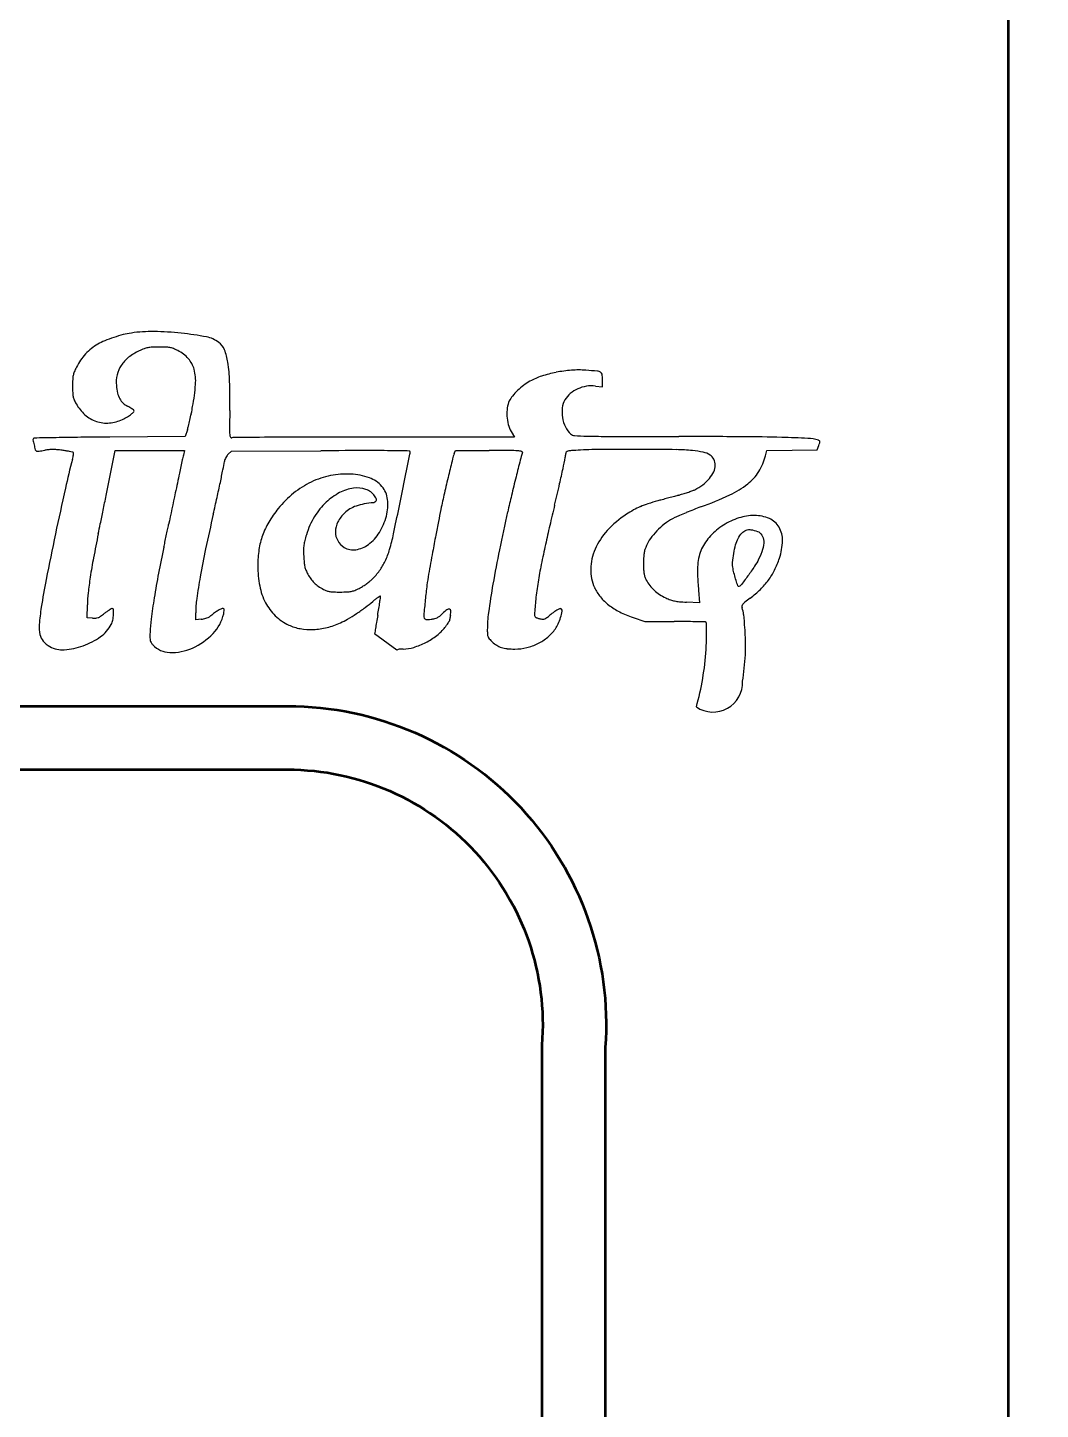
# Model space of a CAD drawing. Header units: millimetres. Extents: x 35877 to 3066687, y -650199 to -40525.
# Drawn here: x 144709.03 to 144725, y -179762.84 to -179741.06 of the extents above; entities that cross this region are included whole.
import ezdxf

# ---------------------------------------------------------------- set-up
doc = ezdxf.new("R2010")
doc.units = ezdxf.units.MM
doc.header["$MEASUREMENT"] = 0
doc.layers.add('A8_FURNITURE', color=32, linetype='Continuous', lineweight=30)

msp = doc.modelspace()

# ---------------------------------------------------------------- linework, layer by layer
at = {"transparency": 33554687}
for p, q in [((144717.9842, -179746.7111), (144718.0953, -179746.7226)), ((144718.0953, -179746.7226), (144718.0953, -179746.6092)), ((144711.5196, -179747.5054), (144710.3287, -179747.515)), ((144711.5539, -179747.3992), (144711.5196, -179747.5054)), ((144716.7064, -179747.515), (144714.4992, -179747.5153)), ((144716.654, -179747.4255), (144716.7064, -179747.515)), ((144710.3158, -179748.2247), (144710.417, -179747.7275)), ((144710.417, -179747.7275), (144710.9614, -179747.7275)), ((144710.9614, -179747.7275), (144711.5058, -179747.7275)), ((144711.5058, -179747.7275), (144711.4894, -179747.7999)), ((144712.1973, -179747.7837), (144712.2469, -179747.7371)), ((144712.2469, -179747.7371), (144713.6551, -179747.731)), ((144715.7589, -179747.7746), (144715.7769, -179747.7275)), ((144715.7769, -179747.7275), (144716.3097, -179747.7275)), ((144720.6637, -179747.8099), (144720.6843, -179747.7282)), ((144720.6843, -179747.7282), (144721.0825, -179747.723)), ((144721.0825, -179747.723), (144721.4806, -179747.7178)), ((144721.4806, -179747.7178), (144721.5054, -179747.6463)), ((144719.6087, -179749.9271), (144719.6255, -179750.1279)), ((144709.9746, -179750.3635), (144709.9771, -179750.1607)), ((144719.6255, -179750.1279), (144719.421, -179750.1175)), ((144710.0582, -179750.3695), (144709.9746, -179750.3635)), ((144711.6837, -179750.3975), (144711.6841, -179750.284)), ((144711.7704, -179750.3877), (144711.6837, -179750.3975)), ((144718.5764, -179750.3588), (144718.7615, -179750.4215)), ((144718.7615, -179750.4215), (144719.225, -179750.4229))]:
    msp.add_line(p, q, dxfattribs=at)
at = {"linetype": 'Continuous', "transparency": 33554687}
msp.add_line((144714.8525, -179750.8757), (144714.5034, -179750.6165), dxfattribs=at)
at = {"transparency": 33554687}
msp.add_lwpolyline([(144720.5364, -179749.0014, -0.165578), (144720.6066, -179749.0594, -0.126809), (144720.6361, -179749.1552, -0.086433), (144720.6196, -179749.2854, -0.042244), (144720.5569, -179749.4411, -0.030353), (144720.492, -179749.5524, -0.010828), (144720.3865, -179749.7034, -0.004165), (144720.2729, -179749.8558, -0.234744), (144720.2422, -179749.8711, -0.321391), (144720.23, -179749.8623, -0.004802), (144720.201, -179749.7742, -0.012477), (144720.1735, -179749.6795, -0.014928), (144720.1525, -179749.5889, -0.067594), (144720.1463, -179749.4906, -0.024239), (144720.1632, -179749.3509, -0.024499), (144720.194, -179749.2118, -0.057984), (144720.2335, -179749.1134, -0.055252), (144720.2931, -179749.028, -0.124944), (144720.3576, -179748.9835, -0.124914), (144720.4355, -179748.9753, -0.055211)], format="xyb", close=True, dxfattribs=at)
for centre, radius, start, end in [((144710.5318, -179746.7356), 0.7878, 119.77569, 128.7045), ((144710.61, -179746.8723), 0.9453, 112.35689, 119.7757), ((144711.0873, -179748.0327), 2.2, 108.4108, 112.35694), ((144711.1037, -179748.0821), 2.252, 104.48237, 108.41087), ((144710.8422, -179747.0697), 1.2064, 98.21448, 104.48245), ((144710.9925, -179748.1106), 2.2581, 89.1273, 98.21446), ((144710.9552, -179750.5562), 4.704, 83.87876, 89.12728), ((144710.9262, -179750.8273), 4.9767, 79.25697, 83.87874), ((144711.7657, -179746.4022), 0.4727, 53.25474, 79.25687), ((144711.8896, -179746.2363), 0.2655, 21.38077, 53.25471), ((144710.5852, -179746.7982), 0.8703, 137.11535, 145.44227), ((144710.5726, -179746.7866), 0.8531, 128.70449, 137.1154), ((144710.9585, -179746.6805), 0.5363, 128.17799, 146.73349), ((144711.14, -179746.9114), 0.8301, 114.80083, 128.17793), ((144711.2939, -179747.2444), 1.1969, 110.75198, 114.80077), ((144711.0007, -179746.4706), 0.3694, 101.0315, 110.75197), ((144711.0198, -179746.5688), 0.4694, 92.71447, 101.03154), ((144711.123, -179748.7438), 2.6469, 90.4023, 92.71445), ((144711.1256, -179749.116), 3.0191, 88.33689, 90.40223), ((144711.2014, -179746.5026), 0.4046, 79.24607, 88.33689), ((144711.2235, -179746.3866), 0.2865, 67.82006, 79.24613), ((144710.9626, -179747.0266), 0.9777, 63.23885, 67.82007), ((144711.1466, -179746.6617), 0.5689, 42.10715, 63.23894), ((144711.241, -179746.4902), 0.9621, 9.14894, 21.38074), ((144710.0685, -179746.6119), 0.3222, 157.74725, 168.3552), ((144710.8925, -179746.9491), 1.2125, 153.78901, 157.74729), ((144710.5829, -179746.7967), 0.8675, 145.44222, 153.78905), ((144710.9036, -179746.6445), 0.4707, 146.73356, 166.72431), ((144711.2688, -179746.5512), 0.4042, 14.80724, 42.10716), ((144710.9642, -179746.6317), 0.7193, 355.71625, 14.80716), ((144709.974, -179746.6943), 2.2454, 1.46364, 9.14894), ((144717.7389, -179748.3927), 1.9338, 101.14833, 108.14426), ((144717.7611, -179748.5054), 2.0487, 94.31085, 101.14833), ((144717.7229, -179747.9982), 1.54, 85.84225, 94.31084), ((144717.1935, -179755.2808), 8.8418, 84.67108, 85.8422), ((144718.0026, -179746.6063), 0.1296, 60.59764, 84.67103), ((144718.0436, -179746.5335), 0.0462, 8.33074, 60.59761), ((144712.1737, -179746.7132), 2.4308, 177.57808, 180), ((144712.4216, -179746.7132), 2.6787, 179.99997, 182.18631), ((144710.1431, -179746.6273), 0.3984, 168.35522, 177.57807), ((144710.9551, -179746.6567), 0.5236, 166.72435, 185.18125), ((144711.2651, -179746.6286), 0.8349, 185.18124, 193.35731), ((144708.4445, -179746.443), 3.246, 349.4776, 355.71625), ((144700.7804, -179746.9292), 11.442, 359.16463, 1.46372), ((144717.5085, -179747.5684), 1.0875, 127.10459, 133.72957), ((144717.3728, -179747.3891), 0.8626, 119.22266, 127.10459), ((144717.4626, -179747.5495), 1.0465, 108.14427, 119.22259), ((144717.9271, -179747.2482), 0.5399, 99.1594, 114.35165), ((144717.928, -179747.2537), 0.5455, 84.08311, 99.15945), ((144717.5272, -179746.6092), 0.5681, 359.99998, 8.33078), ((144710.1152, -179746.8012), 0.3706, 182.1863, 191.59105), ((144709.9997, -179746.8249), 0.2527, 191.59102, 203.68683), ((144710.4685, -179746.6193), 0.7647, 203.68681, 208.98573), ((144710.815, -179746.7354), 0.3723, 193.35728, 208.30971), ((144710.7335, -179746.7793), 0.2797, 208.30962, 225.94908), ((144716.9811, -179747.1187), 0.3938, 140.59231, 154.1688), ((144717.4353, -179747.4919), 0.9816, 133.72949, 140.59239), ((144717.7668, -179747.0884), 0.3081, 148.8119, 173.55873), ((144717.8461, -179747.1364), 0.4008, 130.1218, 148.81185), ((144717.9118, -179747.2143), 0.5027, 114.35162, 130.12176), ((144710.3789, -179746.6689), 0.6622, 208.98566, 228.28116), ((144710.746, -179746.7664), 0.2977, 225.94899, 242.78241), ((144710.0901, -179748.0417), 1.1364, 60.74296, 62.7824), ((144710.2644, -179747.7306), 0.7797, 58.03822, 60.74291), ((144710.4602, -179746.8902), 0.3368, 308.34347, 317.59309), ((144710.2394, -179747.7707), 0.8271, 55.92317, 58.03825), ((144710.6868, -179747.1093), 0.0285, 31.71747, 55.92322), ((144710.6947, -179747.1044), 0.0192, 317.59306, 31.71746), ((144706.0062, -179745.9869), 5.7267, 347.27246, 348.36337), ((144706.1625, -179746.0191), 5.567, 348.36336, 349.47764), ((144772.4651, -179747.9743), 60.2503, 179.1647, 179.438574), ((144717.272, -179747.1463), 0.6838, 172.22121, 183.26889), ((144716.946, -179747.1017), 0.3548, 154.16878, 172.22123), ((144718.0122, -179747.1161), 0.5551, 173.55875, 189.48581), ((144710.2873, -179746.7717), 0.5245, 228.2811, 251.25984), ((144710.2815, -179746.7887), 0.5066, 251.25978, 274.70445), ((144710.2745, -179746.7039), 0.5916, 274.70437, 295.57503), ((144710.0704, -179746.2774), 1.0645, 295.57503, 300.33219), ((144710.3401, -179746.7384), 0.5304, 300.33221, 308.34348), ((144710.7595, -179747.1425), 0.8348, 342.09916, 346.19698), ((144706.6201, -179746.1256), 5.0973, 346.19697, 347.27252), ((144717.2885, -179747.1453), 0.7004, 183.2688, 194.21313), ((144717.0131, -179747.2151), 0.4163, 194.21315, 210.37192), ((144718.026, -179747.1138), 0.569, 189.48576, 205.22807), ((144717.8276, -179747.2073), 0.3497, 205.22807, 227.89616), ((144709.1423, -179747.5535), 0.0236, 135.0338, 190.85274), ((144711.034, -179747.1908), 1.9497, 190.85275, 193.24007), ((144709.1378, -179747.5489), 0.0172, 91.06949, 135.03387), ((144720.7742, -180370.8436), 623.4205, 91.0376862, 91.0695427), ((144710.6121, -179809.8066), 62.2914, 90.681503, 91.037653), ((144711.309, -179868.4165), 120.9055, 90.464597, 90.681404), ((144713.3185, -179747.3948), 1.1009, 179.43858, 184.28347), ((144712.3253, -179747.4692), 0.1049, 184.28336, 206.61211), ((144712.2485, -179747.5077), 0.019, 206.61208, 285.0731), ((144712.2857, -179747.6456), 0.1239, 90.29029, 105.07315), ((144722.486, -181760.138), 2012.6421, 90.2720662, 90.2904009), ((144714.1247, -179999.3272), 251.8115, 90.10796, 90.272055), ((144714.5567, -180228.8035), 481.2882, 90.006841, 90.107911), ((144717.6589, -179747.394), 0.0981, 227.89616, 266.30099), ((144717.9623, -179742.7009), 4.8009, 266.30102, 268.64571), ((144718.2534, -179730.3842), 17.1211, 268.64579, 269.86595), ((144720.1556, -178917.1725), 830.335, 269.8659817, 269.9409246), ((144719.0959, -179944.906), 197.399, 89.6494, 89.94092), ((144720.1167, -179778.096), 30.5859, 88.4934, 89.64939), ((144720.4522, -179765.337), 17.8225, 87.16913, 88.49334), ((144721.2984, -179748.2233), 0.6879, 73.1667, 87.16907), ((144721.4828, -179747.6141), 0.0514, 52.60252, 73.16676), ((144721.5038, -179747.5867), 0.0169, 5.42452, 52.60259), ((144721.4684, -179747.59), 0.0524, 343.60148, 5.42456), ((144710.784, -179747.2497), 1.6929, 193.24014, 195.965), ((144709.1923, -179747.705), 0.0374, 195.96504, 238.28246), ((144709.1818, -179747.722), 0.0174, 238.28256, 273.81056), ((144709.1144, -179746.7101), 1.0315, 273.81059, 275.71368), ((144709.1339, -179746.9048), 0.8358, 275.7136, 278.55212), ((144709.0576, -179746.3971), 1.3493, 278.5521, 280.53494), ((144709.444, -179748.4751), 0.7643, 95.64951, 100.53495), ((144709.4297, -179748.33), 0.6186, 89.92414, 95.64955), ((144709.4295, -179748.4624), 0.7509, 84.79891, 89.9242), ((144709.3482, -179749.3552), 1.6474, 81.95064, 84.79901), ((144709.0921, -179751.1662), 3.4764, 80.92782, 81.95066), ((144709.298, -179749.8769), 2.1708, 79.47221, 80.92774), ((144709.1295, -179750.7837), 3.0931, 78.61418, 79.47223), ((144709.7328, -179747.7875), 0.0368, 58.28251, 78.61415), ((144709.3979, -179747.7579), 0.3595, 348.76005, 354.39315), ((144709.7467, -179747.7651), 0.0105, 359.366, 58.28262), ((144709.4364, -179747.7617), 0.3208, 354.39309, 359.36604), ((144716.8324, -179749.0134), 5.4791, 167.2039, 168.00856), ((144712.299, -179747.8919), 0.1485, 133.21929, 144.95054), ((144715.0263, -180065.759), 318.0309, 90.109296, 90.247035), ((144714.4645, -179771.2477), 23.5191, 89.18435, 90.10932), ((144714.3326, -179780.5136), 32.7859, 88.74964, 89.1844), ((144103.9654, -179624.4873), 623.4091, 348.5538096, 348.5927708), ((144715.0477, -179747.7511), 0.0156, 0.00003, 88.74965), ((144714.8877, -179747.7511), 0.1756, 348.59284, 359.99994), ((144716.4576, -179748.0403), 0.7474, 159.18319, 166.107), ((144716.3098, -179817.7717), 70.0442, 89.731192, 90.000023), ((144716.6287, -179749.7864), 2.0582, 86.29918, 89.73117), ((144716.7393, -179748.0776), 0.3459, 76.32218, 86.29909), ((144719.2491, -179748.5026), 2.528, 162.94667, 165.72904), ((144716.8174, -179747.7567), 0.0155, 342.94667, 76.32215), ((144717.1712, -179747.7713), 0.3444, 348.70221, 359.57177), ((144717.5479, -179747.7741), 0.0323, 134.36771, 179.57174), ((144717.5617, -179747.7882), 0.0521, 102.73031, 134.36776), ((144717.6285, -179748.0841), 0.3553, 93.79647, 102.73031), ((144718.3753, -179759.3371), 11.6331, 93.07777, 93.79649), ((144718.1537, -179755.2156), 7.5057, 90.41046, 93.0778), ((144718.4763, -179800.2565), 52.5477, 89.77606, 90.41044), ((144718.4238, -179813.676), 65.9673, 89.270413, 89.77599), ((144719.2262, -179750.6657), 2.9519, 84.44541, 89.27038), ((144719.3679, -179749.208), 1.4874, 77.77447, 84.44548), ((144719.6134, -179748.0754), 0.3285, 57.31057, 77.77454), ((144719.7007, -179747.9393), 0.1667, 26.14889, 57.31066), ((144720.6284, -179747.3428), 0.928, 340.91344, 343.60163), ((144720.573, -179750.7618), 11.2118, 165.03974, 167.43439), ((144709.1369, -179747.706), 0.6256, 345.0398, 348.76003), ((144923.3219, -179792.8716), 216.575, 168.008624, 168.065461), ((144708.6944, -179747.3489), 3.4861, 348.72874, 350.91187), ((144712.2951, -179747.9249), 0.1604, 159.79094, 170.9118), ((144712.4036, -179747.9648), 0.276, 152.38396, 159.79087), ((144712.4011, -179747.9635), 0.2732, 144.95054, 152.38401), ((144750.03, -179756.3442), 35.3316, 166.107, 166.5397), ((144762.9951, -179759.6297), 47.667, 165.72905, 166.05724), ((144702.3631, -179744.7652), 15.4548, 346.96969, 347.87473), ((144705.533, -179745.4462), 12.2126, 347.87465, 348.70223), ((144719.6331, -179747.9587), 0.2388, 334.54377, 0.00005), ((144719.6612, -179747.9587), 0.2107, 360, 26.14894), ((144719.8036, -179747.5922), 0.8872, 328.17596, 345.79582), ((144506.3568, -179706.7319), 208.1368, 348.440789, 348.500835), ((145026.7896, -179814.7408), 322.3286, 168.065472, 168.121851), ((144689.4072, -179743.4445), 23.1648, 347.47626, 348.07993), ((144694.5344, -179744.5268), 17.9246, 348.07992, 348.72874), ((144714.1052, -179749.4826), 1.394, 115.45869, 129.05938), ((144714.0698, -179749.4082), 1.3116, 101.40784, 115.45862), ((144714.0582, -179749.3512), 1.2534, 86.87051, 101.40777), ((144714.0682, -179749.1689), 1.0709, 70.77509, 86.87046), ((144714.2701, -179748.5901), 0.4578, 40.40945, 70.77511), ((144613.2266, -179727.5997), 103.8139, 348.314075, 348.553801), ((144738.4134, -179753.5639), 23.3869, 166.53968, 167.24488), ((144755.7135, -179757.8219), 40.1643, 166.05732, 166.48245), ((144719.2905, -179747.7622), 0.6365, 307.26258, 320.20453), ((144719.3841, -179747.8401), 0.5147, 320.2045, 334.54385), ((144719.914, -179747.6607), 0.7573, 308.33585, 328.17602), ((144772.0963, -179762.2463), 63.9995, 167.434334, 168.094151), ((144431.1664, -179691.3532), 284.8838, 348.393331, 348.440772), ((146665.4855, -180159.4182), 1996.8813, 168.1217746, 168.1364423), ((144714.2479, -179749.6585), 1.6205, 129.05935, 141.20796), ((144714.4383, -179749.2965), 1.0274, 118.22795, 132.81429), ((144714.2549, -179748.9549), 0.6397, 97.42777, 118.22797), ((144714.2275, -179748.7443), 0.4274, 71.21595, 97.42779), ((144714.2742, -179748.6069), 0.2822, 35.45326, 71.21591), ((144714.1358, -179748.7054), 0.4521, 30.82169, 35.45331), ((144714.3242, -179748.544), 0.3868, 6.70476, 40.40946), ((144730.7979, -179751.84), 15.5787, 167.24477, 168.20091), ((144741.6117, -179754.4317), 25.6607, 166.48255, 167.07728), ((144658.6147, -179734.6407), 60.3595, 346.641035, 346.969683), ((145124.8428, -181231.5316), 1537.5485, 105.2967843, 105.3002221), ((144963.1335, -180640.2932), 924.5943, 105.2917167, 105.2967588), ((144718.623, -179746.0052), 2.5176, 285.29174, 287.05367), ((144718.5104, -179745.6382), 2.9014, 287.05363, 288.63772), ((144718.6095, -179745.9319), 2.5915, 288.63767, 290.22909), ((144719.3112, -179747.8362), 0.562, 290.22905, 295.17611), ((144719.2537, -179747.7138), 0.6972, 295.17614, 307.26258), ((144717.3319, -179742.3829), 6.6489, 290.33696, 294.6199), ((144719.5252, -179747.169), 1.3841, 294.61989, 308.33592), ((144453.7248, -179695.9862), 261.8546, 348.345355, 348.393254), ((144677.8224, -179740.8712), 35.0319, 347.03355, 347.47633), ((144714.4646, -179749.8326), 1.8985, 141.20794, 149.07065), ((144714.4909, -179749.3378), 1.0943, 140.96779, 148.70413), ((144714.4335, -179749.2912), 1.0203, 132.81435, 140.96776), ((144714.3153, -179749.0001), 0.4057, 119.85549, 134.0307), ((144714.4119, -179749.1684), 0.5998, 109.28004, 119.85551), ((144714.485, -179749.3772), 0.8211, 100.34116, 109.28004), ((144714.6255, -179750.1473), 1.6038, 94.92496, 100.34115), ((144714.4863, -179748.5314), 0.018, 274.92498, 297.19403), ((144714.4478, -179748.4565), 0.1022, 297.19396, 303.36345), ((144714.4366, -179748.4395), 0.1226, 303.36351, 309.34796), ((144714.4305, -179748.432), 0.1323, 309.34793, 315.00004), ((144714.5006, -179748.5021), 0.0331, 315.00003, 343.86717), ((144714.4585, -179748.5129), 0.0764, 13.56193, 30.82178), ((144714.5017, -179748.5025), 0.0319, 343.86711, 13.56192), ((144714.0146, -179748.5804), 0.6985, 345.04411, 6.7048), ((144624.5676, -179729.9454), 92.2329, 348.052123, 348.314079), ((144733.0403, -179752.3084), 17.8694, 168.20087, 168.82723), ((144955.3598, -179805.1107), 244.6384, 166.641071, 166.718993), ((144719.465, -179750.2536), 1.8163, 118.95717, 123.13677), ((144719.1527, -179749.6892), 1.1713, 113.15109, 118.95712), ((144719.2424, -179749.8989), 1.3993, 107.92267, 113.15104), ((144719.9024, -179751.9397), 3.5442, 105.31081, 107.92269), ((144867.489, -180291.0244), 562.4665, 105.30374, 105.310845), ((145109.6472, -181175.9815), 1479.9575, 105.3002748, 105.3037125), ((144722.3648, -179755.8749), 7.7516, 111.44136, 112.37367), ((144721.7917, -179754.4156), 6.1837, 110.33695, 111.44137), ((144635.1147, -179733.4004), 76.6462, 348.22568, 348.345313), ((144743.562, -179756.0078), 32.4278, 167.03364, 168.0182), ((144713.8518, -179749.4655), 1.1841, 149.07062, 160.26899), ((144714.5616, -179749.3808), 1.177, 148.70419, 156.15323), ((144714.2294, -179749.0129), 0.3439, 152.39175, 179.13817), ((144714.4283, -179749.1169), 0.5683, 134.0307, 152.39174), ((144713.739, -179748.5068), 0.9838, 328.54741, 345.0441), ((144743.6135, -179754.3967), 28.6469, 168.82728, 169.26708), ((144742.4347, -179754.6206), 26.5052, 167.07732, 168.40153), ((144719.3467, -179750.0723), 1.5998, 123.13682, 137.27436), ((144719.747, -179749.7648), 1.1077, 125.58761, 133.95137), ((144719.6341, -179749.6069), 0.9136, 115.92426, 125.58753), ((144720.0111, -179750.3825), 1.776, 113.31413, 115.92419), ((144722.0825, -179755.189), 7.0098, 112.3736, 113.31416), ((144720.5669, -179749.7954), 1.0555, 107.75934, 122.31373), ((144720.4941, -179749.5681), 0.8168, 90.12095, 107.75927), ((144720.4936, -179749.3349), 0.5837, 66.54625, 90.12086), ((144720.5954, -179749.1003), 0.3279, 30.26065, 66.54623), ((144773.3609, -179762.5128), 65.2919, 168.094193, 168.738196), ((144729.8155, -179753.1402), 20.09, 168.22569, 169.31728), ((144613.4339, -179728.2454), 99.9797, 347.919201, 347.976497), ((144614.7563, -179728.5271), 98.6277, 347.976535, 348.03406), ((144666.528, -179739.4994), 45.706, 348.03413, 348.13634), ((144713.833, -179749.4587), 1.1642, 160.26898, 171.5764), ((144715.1217, -179749.5861), 1.7744, 162.59209, 165.69023), ((144714.7926, -179749.4829), 1.4295, 156.15329, 162.5921), ((144714.1569, -179749.0118), 0.2713, 179.13817, 209.9543), ((144714.0065, -179748.6703), 0.6702, 306.55469, 328.54741), ((144711.4805, -179748.3367), 3.3955, 343.76784, 348.05215), ((144759.935, -179757.4903), 45.2591, 169.26715, 169.60955), ((144730.4916, -179752.0381), 13.592, 167.34338, 167.98418), ((144730.9629, -179752.144), 14.0751, 166.71909, 167.34338), ((144718.9483, -179749.7044), 1.0575, 137.27446, 156.55312), ((144719.4202, -179749.504), 0.6891, 142.50197, 154.26385), ((144719.7102, -179749.7265), 1.0546, 133.95143, 142.50195), ((144720.3763, -179749.6148), 0.7928, 136.91374, 154.92246), ((144720.5633, -179749.7898), 1.0489, 122.31373, 136.91377), ((144720.531, -179749.1378), 0.4024, 358.3088, 30.26074), ((144728.2524, -179752.936), 17.4635, 167.82533, 169.18872), ((144660.6721, -179738.3558), 51.6717, 347.82523, 347.91919), ((144725.3149, -179752.1353), 13.7743, 168.0183, 169.88519), ((144714.4409, -179749.5488), 1.7787, 171.57647, 179.80725), ((144713.9896, -179749.2928), 0.6053, 172.91067, 179.86378), ((144715.5589, -179749.2965), 2.1746, 179.86379, 182.54809), ((144713.9549, -179749.2884), 0.5702, 165.69015, 172.9107), ((144714.1806, -179748.9982), 0.2987, 209.95432, 238.62903), ((144714.1682, -179749.0185), 0.2749, 238.62907, 278.48947), ((144714.1439, -179748.8557), 0.4394, 278.48957, 306.55469), ((144713.5357, -179748.935), 1.255, 334.76242, 343.76789), ((144846.6905, -179773.3979), 133.4609, 169.609587, 169.762452), ((144733.428, -179752.772), 17.3106, 168.4015, 170.22369), ((144929.9451, -179794.4912), 217.5135, 167.984097, 168.068895), ((144718.7362, -179749.6124), 0.8263, 156.55321, 178.71374), ((144719.0773, -179749.3934), 0.3302, 159.03628, 169.30208), ((144719.6296, -179749.605), 0.9216, 154.26383, 159.03634), ((144720.2194, -179749.5414), 0.6196, 154.92247, 166.2907), ((144719.9811, -179749.1216), 0.9525, 341.52079, 358.30885), ((144718.8735, -179751.0761), 8.9551, 169.31727, 171.31432), ((144714.3188, -179749.5483), 1.6566, 179.80727, 190.92286), ((144715.7937, -179749.2861), 2.4096, 182.54809, 184.92875), ((144713.8679, -179749.4521), 0.4767, 184.92867, 192.84059), ((144713.8379, -179749.0775), 0.9208, 323.98138, 334.76245), ((144722.6222, -179750.6838), 5.6128, 168.06887, 170.95643), ((144721.5106, -179749.5146), 2.7678, 177.58703, 179.78345), ((144721.6433, -179749.5151), 2.9004, 179.78344, 181.78232), ((144719.2046, -179749.4174), 0.4596, 169.30206, 177.58709), ((144721.01, -179749.632), 1.4172, 175.63286, 182.36158), ((144720.3996, -179749.5854), 0.8051, 166.29079, 175.63284), ((144719.4659, -179748.9494), 1.4958, 333.71989, 341.52079), ((144718.6589, -179751.6202), 9.5159, 168.73823, 171.40717), ((144715.8881, -179750.62), 5.935, 171.31432, 173.73578), ((144725.18, -179752.3493), 14.3356, 169.18878, 170.76966), ((144720.7484, -179751.3206), 9.1357, 169.8852, 172.07246), ((144713.724, -179749.4849), 0.3291, 192.84049, 202.83502), ((144714.0487, -179749.3482), 0.6813, 202.83497, 208.6339), ((144714.0795, -179749.3314), 0.7164, 208.63393, 215.88309), ((144713.8733, -179749.4805), 0.462, 215.88319, 225.95388), ((144714.0583, -179749.3358), 0.5839, 308.61793, 314.22744), ((144713.7315, -179749.0002), 1.0523, 314.22747, 323.98134), ((144718.4396, -179750.2352), 3.1351, 169.7625, 172.91793), ((144718.5836, -179749.6089), 0.6736, 178.71377, 204.54076), ((144719.2375, -179749.59), 0.4934, 181.78235, 189.19247), ((144719.0234, -179749.6246), 0.2765, 189.19248, 199.81416), ((144719.1245, -179749.5882), 0.3841, 199.81423, 208.11757), ((144725.221, -179749.4583), 5.6319, 182.36154, 184.77429), ((144719.8381, -179749.1332), 1.0807, 323.76695, 333.71984), ((144711.9187, -179750.1843), 1.9417, 173.73581, 179.30524), ((144713.6398, -179749.6794), 0.9651, 190.92286, 207.58234), ((144713.8932, -179749.46), 0.4906, 225.95399, 235.68132), ((144714.1244, -179749.1213), 0.9006, 235.68142, 241.85435), ((144713.8687, -179749.5993), 0.3585, 241.85445, 250.5258), ((144713.8427, -179749.6729), 0.2805, 250.52588, 260.94835), ((144713.8781, -179749.4506), 0.5056, 260.9484, 268.19367), ((144713.9526, -179747.0891), 2.8683, 268.19368, 270.19899), ((144713.9526, -179747.0887), 2.8687, 270.19903, 272.34114), ((144714.0521, -179749.5223), 0.433, 272.3412, 280.99768), ((144714.0759, -179749.6451), 0.3079, 280.99769, 291.81717), ((144713.8438, -179749.0654), 0.9324, 291.8172, 296.55374), ((144713.9891, -179749.356), 0.6075, 296.55374, 302.01162), ((144713.6807, -179748.8627), 1.1893, 302.0116, 305.31321), ((144713.6835, -179748.8666), 1.1844, 305.31322, 308.61804), ((144725.8134, -179751.1512), 10.5656, 172.91801, 174.19477), ((144729.8239, -179752.151), 13.6535, 170.22366, 172.1263), ((144721.9504, -179750.5769), 4.9326, 170.95642, 174.13773), ((144718.5677, -179749.6162), 0.6562, 204.54078, 219.64678), ((144719.2996, -179749.4946), 0.5826, 208.11759, 218.12355), ((144719.3289, -179749.4716), 0.6198, 218.12355, 227.67541), ((144719.3588, -179749.4388), 0.6642, 227.67547, 236.88779), ((144719.3837, -179748.6727), 1.7281, 306.96597, 314.01525), ((144719.8058, -179749.1095), 1.1207, 314.01531, 323.76689), ((144713.584, -179750.8533), 4.3834, 171.40718, 175.00574), ((144722.8589, -179751.9721), 11.9841, 170.76968, 172.38173), ((144713.3459, -179750.2898), 1.6618, 172.07238, 179.79728), ((144713.486, -179749.7597), 0.7916, 207.58232, 226.22547), ((144713.1369, -179748.5468), 2.0545, 306.41231, 310.61322), ((144715.4161, -179751.2048), 1.4469, 128.31255, 130.61324), ((144714.9382, -179750.5999), 0.676, 124.24822, 128.31258), ((144714.9545, -179750.6237), 0.7048, 121.24451, 124.24824), ((144708.843, -179749.2929), 5.8016, 350.85445, 351.81198), ((144700.2298, -179748.0536), 14.5035, 351.81195, 352.14197), ((144714.5913, -179750.0252), 0.00476, 18.84696, 121.2444), ((144714.5694, -179750.0327), 0.0279, 352.142, 18.84705), ((144746.4726, -179753.2516), 31.3313, 174.1948, 174.63895), ((144726.0747, -179751.0004), 9.0786, 174.13768, 175.66791), ((144718.7105, -179749.4979), 0.8416, 219.64681, 232.18116), ((144718.8337, -179749.3391), 1.0426, 232.18116, 243.35757), ((144719.4314, -179749.3274), 0.7972, 236.88784, 244.92245), ((144719.4853, -179749.2124), 0.9242, 244.9224, 249.8713), ((144719.3241, -179749.6521), 0.4559, 249.8713, 258.26779), ((144719.3636, -179749.4619), 0.6501, 258.26781, 264.98736), ((144719.581, -179746.9838), 3.1378, 264.98735, 267.07836), ((144720.3463, -179750.1871), 0.054, 170.00158, 200.81682), ((144720.3488, -179750.1876), 0.0566, 140.24666, 170.00164), ((144720.4847, -179750.3005), 0.2333, 128.41971, 140.24674), ((144722.9162, -179753.3662), 4.1462, 126.96588, 128.4198), ((144710.0822, -179750.0359), 0.3345, 265.8859, 274.30665), ((144710.0976, -179750.2397), 0.1301, 274.30665, 291.35227), ((144710.0731, -179750.1772), 0.1972, 291.3523, 304.37009), ((144709.4651, -179749.2882), 1.2743, 304.37013, 307.64997), ((144711.0254, -179751.3106), 1.2801, 125.39029, 127.64996), ((144710.7744, -179750.9573), 0.8467, 122.31017, 125.39021), ((144710.811, -179751.0153), 0.9153, 119.95721, 122.31015), ((144710.0919, -179750.3355), 0.292, 332.97103, 347.48136), ((144710.3675, -179750.2457), 0.027, 90.00004, 119.95712), ((144710.3675, -179750.2395), 0.0208, 4.91075, 89.99998), ((144709.8352, -179750.2785), 0.555, 347.48128, 356.4538), ((144709.8808, -179750.2813), 0.5092, 356.45381, 4.91072), ((144712.9561, -179750.6476), 1.9931, 172.38174, 178.45619), ((144711.7318, -179750.0459), 0.344, 276.43096, 282.57572), ((144711.713, -179749.9615), 0.4305, 282.57569, 287.7697), ((144711.7271, -179750.0054), 0.3844, 287.76966, 293.10385), ((144711.8328, -179750.2532), 0.115, 293.1039, 306.20576), ((144721.2178, -179763.0734), 15.7733, 126.10979, 126.20582), ((144741.9437, -179791.4854), 50.9416, 126.06979, 126.10989), ((144744.4317, -179794.9009), 55.1671, 126.03019, 126.06984), ((144711.4766, -179750.1544), 0.6644, 316.34377, 347.33679), ((144734.9673, -179781.8886), 39.0769, 125.97896, 126.0303), ((144712.2306, -179750.5701), 0.3754, 120.92882, 125.97897), ((144712.2182, -179750.5495), 0.3513, 115.62133, 120.92872), ((144712.1948, -179750.5006), 0.2971, 110.21296, 115.62136), ((144712.1094, -179750.2687), 0.05, 90.00004, 110.21299), ((144712.1094, -179750.2591), 0.0404, 65.18866, 90.00004), ((144710.9887, -179750.0447), 1.1645, 347.33677, 349.68146), ((144712.1205, -179750.2352), 0.014, 10.75214, 65.18863), ((144712.0784, -179750.2431), 0.0568, 349.68148, 10.75214), ((144713.4948, -179749.7505), 0.8043, 226.22546, 244.64708), ((144713.4369, -179749.2923), 1.2662, 294.60224, 300.474), ((144712.491, -179747.6848), 3.1314, 300.47401, 303.45964), ((144712.4039, -179747.553), 3.2894, 303.45967, 306.41231), ((144769.6784, -179759.8147), 55.9368, 170.23314, 170.3475), ((144704.3649, -179748.572), 10.3373, 350.23316, 350.85447), ((144715.3736, -179750.3332), 0.0957, 174.63889, 200.99367), ((144715.3139, -179750.3562), 0.0317, 200.99354, 234.13851), ((144715.3204, -179750.3472), 0.0428, 234.13849, 260.60861), ((144715.3345, -179750.2618), 0.1294, 260.60871, 273.93511), ((144715.2702, -179749.3268), 1.0666, 273.93513, 276.7544), ((144715.3363, -179749.8849), 0.5045, 276.75438, 283.12769), ((144715.4091, -179750.1973), 0.1838, 283.12766, 296.66875), ((144715.4006, -179750.1803), 0.2028, 296.66871, 309.39978), ((144715.0853, -179749.7964), 0.6996, 309.39977, 314.46298), ((144716.12, -179750.8507), 0.7777, 127.80454, 134.46296), ((144715.6738, -179750.2756), 0.0498, 78.38812, 127.80461), ((144715.6662, -179750.4127), 0.0159, 326.61475, 355.89074), ((144715.762, -179750.4196), 0.0801, 170.21494, 175.89065), ((144720.0175, -179751.1535), 4.3984, 169.89474, 170.21491), ((144715.6786, -179750.2523), 0.026, 1.16852, 78.38811), ((144719.0485, -179750.9808), 3.4141, 169.40355, 169.89469), ((144720.7798, -179751.3047), 5.1755, 169.04401, 169.4036), ((144715.3754, -179750.2585), 0.3293, 349.04397, 1.16858), ((144718.3018, -179750.5576), 2.0217, 172.1263, 179.92171), ((144717.0688, -179750.3181), 0.0468, 175.66786, 239.32329), ((144717.0729, -179750.3112), 0.0549, 239.32318, 251.10472), ((144717.2233, -179749.8718), 0.5193, 251.10479, 253.36401), ((144717.2397, -179749.8168), 0.5768, 253.36389, 255.74983), ((144717.26, -179749.7369), 0.6592, 255.74978, 257.90839), ((144717.1543, -179750.2306), 0.1542, 257.90848, 271.01925), ((144717.1555, -179750.3021), 0.0828, 271.01928, 291.90312), ((144717.1313, -179750.2417), 0.1479, 291.90316, 306.32355), ((144716.6409, -179749.5748), 0.9756, 306.32361, 309.9027), ((144718.086, -179751.303), 1.2771, 126.13182, 129.90269), ((144717.6011, -179750.6387), 0.4546, 117.98245, 126.13175), ((144717.5028, -179750.4537), 0.2452, 107.37287, 117.98242), ((144716.5006, -179750.0631), 0.9802, 336.13724, 342.4888), ((144717.4361, -179750.2405), 0.0218, 45.00003, 107.37281), ((144716.2707, -179749.9906), 1.2213, 342.48878, 347.22646), ((144717.4244, -179750.2521), 0.0383, 347.22641, 45.00002), ((144719.1036, -179748.8012), 1.6444, 243.35755, 251.30152), ((144719.9075, -179750.354), 0.4154, 6.15552, 20.81673), ((144714.6354, -179750.9225), 5.7181, 3.99911, 6.15543), ((144709.7305, -179750.5166), 0.5152, 175.00578, 192.40236), ((144709.4528, -179750.5777), 0.2309, 192.40233, 221.63211), ((144709.8787, -179750.2267), 0.5314, 305.29723, 332.97102), ((144713.1504, -179750.6528), 2.1874, 178.4562, 180.6517), ((144711.2276, -179749.9168), 1.0085, 293.66937, 316.34381), ((144713.4473, -179749.8509), 0.6932, 244.64708, 260.33418), ((144713.4965, -179749.5618), 0.9864, 260.33419, 272.37629), ((144713.4917, -179749.4469), 1.1014, 272.37628, 283.77218), ((144713.4733, -179749.3718), 1.1788, 283.77209, 294.60232), ((144726.7683, -179752.5929), 12.4231, 170.44096, 170.84612), ((144744.1375, -179755.4708), 30.0291, 170.34743, 170.52963), ((144715.0851, -179750.1119), 0.6642, 307.18298, 322.63625), ((144713.9784, -179749.2669), 2.0566, 322.63617, 323.85725), ((144714.643, -179749.7523), 1.2337, 323.85717, 325.64774), ((144714.0759, -179749.3646), 1.9206, 325.64769, 326.61484), ((144717.3419, -179750.5563), 1.0618, 179.92174, 183.69559), ((144716.4033, -179750.6169), 0.1213, 183.69567, 202.31674), ((144716.777, -179750.127), 0.707, 309.98955, 324.58822), ((144716.9941, -179750.2814), 0.4405, 324.58818, 336.13725), ((144719.0065, -179818.5795), 68.1569, 89.665538, 89.81634), ((144719.1817, -179788.5739), 38.1508, 89.43272, 89.66557), ((144718.4702, -179860.4377), 110.0181, 89.362594, 89.432724), ((144719.6925, -179750.5735), 0.1471, 82.11754, 89.36258), ((144719.709, -179750.4539), 0.0264, 1.20682, 82.11755), ((144712.8489, -179750.5984), 6.888, 359.60968, 1.20684), ((144715.3127, -179750.8752), 5.0392, 1.38027, 3.99904), ((144709.5831, -179750.4619), 0.4052, 221.63209, 240.81972), ((144709.5849, -179750.4587), 0.4088, 240.81973, 273.96492), ((144709.5369, -179749.7667), 1.1025, 273.96494, 289.7759), ((144709.5202, -179749.7204), 1.1517, 289.77594, 305.2972), ((144711.1773, -179750.6752), 0.2142, 180.65171, 192.73838), ((144711.0717, -179750.6991), 0.106, 192.73835, 211.94692), ((144711.1781, -179750.6328), 0.2313, 211.94693, 222.66374), ((144711.2843, -179750.5349), 0.3758, 222.66371, 268.46092), ((144711.2967, -179750.0744), 0.8365, 268.46086, 293.66946), ((144714.9499, -179750.2797), 0.5758, 270.23022, 287.28769), ((144714.7708, -179749.704), 1.1788, 287.28771, 297.26874), ((144714.7603, -179749.6838), 1.2016, 297.26875, 307.18298), ((144716.395, -179750.6203), 0.1122, 202.31676, 221.96471), ((144716.934, -179750.1356), 0.8372, 221.96464, 226.4304), ((144716.6701, -179750.4129), 0.4543, 226.43034, 237.72816), ((144716.5987, -179750.526), 0.3206, 237.72812, 252.40029), ((144716.6332, -179750.4174), 0.4345, 252.40023, 264.63042), ((144716.7166, -179749.53), 1.3259, 264.63038, 269.95472), ((144716.7162, -179750.0584), 0.7974, 269.9547, 283.37657), ((144716.7123, -179750.0421), 0.8142, 283.37653, 296.59054), ((144716.722, -179750.0614), 0.7926, 296.59055, 309.98958), ((144715.9949, -179750.6198), 3.7419, 356.26043, 359.60971), ((144717.8632, -179750.8137), 2.4879, 356.93991, 1.38023), ((144714.881, -179750.8968), 0.0354, 101.13416, 143.62107), ((144714.9136, -179751.0101), 0.1533, 93.45279, 104.92093), ((144714.9557, -179751.707), 0.8514, 90.23025, 93.45281), ((144715.2704, -179750.5725), 4.4679, 344.4656, 356.26036), ((144716.3538, -179750.733), 3.9995, 350.91672, 356.93987), ((144719.8364, -179751.382), 0.467, 235.98385, 2.15272)]:
    msp.add_arc(centre, radius, start, end, dxfattribs=at)
at = {"layer": 'A8_FURNITURE', "linetype": 'ByBlock', "lineweight": 53, "transparency": 33554687}
for points in [[(144699.2469, -179752.7552), (144713.131, -179752.7552, -0.4378222), (144717.1399, -179757.098), (144717.1399, -179770.0979, 1), (144725.4969, -179770.0979), (144725.4969, -179679.3591)], [(144699.2469, -179751.7552), (144713.131, -179751.7552, -0.435321), (144718.1399, -179757.1358), (144718.1399, -179770.0979, 1), (144724.4969, -179770.0979), (144724.4969, -179679.3591)]]:
    msp.add_lwpolyline(points, format="xyb", dxfattribs=at)

doc.saveas('drawing.dxf')
